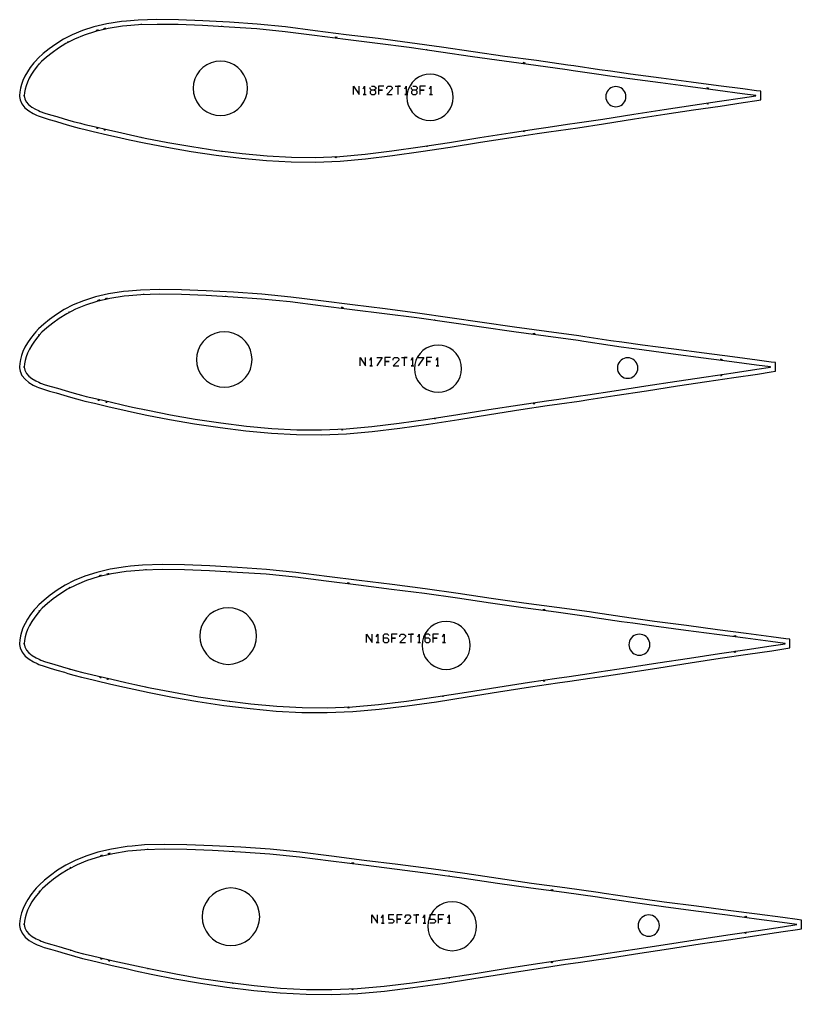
# Model space of a CAD drawing. Header units: metres. Extents: x -12 to 17699, y -154 to 17579.
# Drawn here: x 3694 to 5311, y 9069 to 11083 of the extents above; entities that cross this region are included whole.
import ezdxf

# ---------------------------------------------------------------- set-up
doc = ezdxf.new("R2010")
doc.units = ezdxf.units.M

msp = doc.modelspace()

# ---------------------------------------------------------------- linework, layer by layer
at = {"layer": 'Marge'}
for points in [[(3694.348, 10923.78), (3695.477, 10917.391), (3699.273, 10908.6), (3705.611, 10900.714), (3713.573, 10894.315), (3722.342, 10889.048), (3729.377, 10885.707), (3733.055, 10884.053), (3743.218, 10880.453), (3755.482, 10876.811), (3768.905, 10872.946), (3783.935, 10868.389), (3790.932, 10866.287), (3802.368, 10862.949), (3817.691, 10858.895), (3826.937, 10856.547), (3846.497, 10851.973), (3876.243, 10845.1), (3903.631, 10838.843), (3921.577, 10834.779), (3952.293, 10828.271), (3998.72, 10819.197), (4048.851, 10810.51), (4100.903, 10802.718), (4153.333, 10796.241), (4205.133, 10791.441), (4256.024, 10788.678), (4306.382, 10788.216), (4357.124, 10790.281), (4409.687, 10794.959), (4465.285, 10801.762), (4523.947, 10810.012), (4584.871, 10819.386), (4647.305, 10829.456), (4710.559, 10839.346), (4764.35, 10847.282), (4788.977, 10850.858), (4828.758, 10856.646), (4848.383, 10859.589), (4901.524, 10867.601), (4965.765, 10877.562), (5028.308, 10887.295), (5087.953, 10896.169), (5142.948, 10904.189), (5190.703, 10911.332), (5218.492, 10915.637), (5226.955, 10916.948), (5226.961, 10925.512), (5226.961, 10926.011), (5226.968, 10934.788), (5218.266, 10935.933), (5189.657, 10939.697), (5139.703, 10946.289), (5082.622, 10953.817), (5020.994, 10961.85), (4957.491, 10970.167), (4915.839, 10976.064), (4893.268, 10979.259), (4840.287, 10987.192), (4828.179, 10989.005), (4763.04, 10998.156), (4697.703, 11006.803), (4632.523, 11016.051), (4566.918, 11025.807), (4501.372, 11034.983), (4435.566, 11043.503), (4369.831, 11051.614), (4305.674, 11059.78), (4244.239, 11067.604), (4185.648, 11073.457), (4128.221, 11077.419), (4073.016, 11080.465), (4022.725, 11082.477), (3978.323, 11083.078), (3939.49, 11081.915), (3915.201, 11079.76), (3905.312, 11078.859), (3875.071, 11074.038), (3848.215, 11067.755), (3824.398, 11060.232), (3803.385, 11051.646), (3785.02, 11042.193), (3769.204, 11032.265), (3755.452, 11022.34), (3743.35, 11012.589), (3732.741, 11002.91), (3727.186, 10996.958), (3723.794, 10993.266), (3716.506, 10983.865), (3710.485, 10974.821), (3705.365, 10965.951), (3701.227, 10957.153), (3698.291, 10948.789), (3696.25, 10941.014), (3694.642, 10932.756), (3694.216, 10926.169)], [(3694.348, 10363.137), (3695.5, 10356.622), (3699.357, 10347.708), (3705.793, 10339.71), (3713.885, 10333.211), (3722.809, 10327.854), (3729.967, 10324.456), (3733.715, 10322.77), (3744.064, 10319.106), (3756.563, 10315.394), (3770.251, 10311.453), (3785.583, 10306.804), (3792.719, 10304.661), (3804.381, 10301.257), (3820.003, 10297.124), (3829.431, 10294.73), (3849.377, 10290.066), (3879.714, 10283.057), (3907.646, 10276.676), (3925.948, 10272.531), (3957.272, 10265.894), (4004.618, 10256.641), (4055.741, 10247.783), (4108.823, 10239.837), (4162.289, 10233.232), (4215.111, 10228.337), (4267.005, 10225.52), (4318.353, 10225.049), (4370.092, 10227.155), (4423.687, 10231.925), (4480.381, 10238.863), (4540.202, 10247.276), (4602.33, 10256.836), (4665.999, 10267.105), (4730.508, 10277.192), (4785.366, 10285.285), (4810.482, 10288.932), (4851.051, 10294.835), (4871.064, 10297.836), (4925.257, 10306.008), (4990.771, 10316.166), (5054.552, 10326.092), (5115.38, 10335.143), (5171.466, 10343.322), (5220.167, 10350.606), (5248.505, 10354.996), (5256.97, 10356.308), (5256.974, 10364.873), (5256.974, 10365.382), (5256.979, 10374.157), (5248.279, 10375.302), (5219.102, 10379.141), (5168.155, 10385.864), (5109.94, 10393.541), (5047.089, 10401.734), (4982.323, 10410.215), (4939.842, 10416.229), (4916.822, 10419.488), (4862.789, 10427.579), (4850.441, 10429.427), (4784.01, 10438.759), (4717.373, 10447.578), (4650.897, 10457.01), (4583.991, 10466.96), (4517.145, 10476.317), (4450.033, 10485.006), (4382.991, 10493.278), (4317.56, 10501.606), (4254.91, 10509.585), (4195.162, 10515.554), (4136.597, 10519.594), (4080.3, 10522.7), (4029.015, 10524.752), (3983.741, 10525.365), (3944.15, 10524.179), (3919.38, 10521.982), (3909.307, 10521.064), (3878.482, 10516.15), (3851.108, 10509.746), (3826.835, 10502.08), (3805.422, 10493.331), (3786.71, 10483.699), (3770.592, 10473.58), (3756.576, 10463.465), (3744.246, 10453.528), (3733.439, 10443.669), (3727.775, 10437.599), (3724.328, 10433.846), (3716.905, 10424.27), (3710.773, 10415.057), (3705.56, 10406.025), (3701.349, 10397.071), (3698.362, 10388.557), (3696.284, 10380.639), (3694.649, 10372.244), (3694.216, 10365.526)], [(3694.349, 9791.572), (3695.524, 9784.931), (3699.441, 9775.893), (3705.976, 9767.783), (3714.197, 9761.185), (3723.276, 9755.738), (3730.557, 9752.282), (3734.376, 9750.565), (3744.912, 9746.835), (3757.646, 9743.053), (3771.6, 9739.036), (3787.234, 9734.296), (3794.509, 9732.112), (3806.397, 9728.641), (3822.32, 9724.429), (3831.93, 9721.989), (3852.262, 9717.235), (3883.19, 9710.09), (3911.666, 9703.585), (3930.326, 9699.359), (3962.258, 9692.594), (4010.526, 9683.161), (4062.642, 9674.131), (4116.755, 9666.03), (4171.259, 9659.297), (4225.105, 9654.308), (4278.003, 9651.437), (4330.343, 9650.957), (4383.079, 9653.104), (4437.709, 9657.966), (4495.499, 9665.039), (4556.481, 9673.615), (4619.815, 9683.36), (4684.721, 9693.829), (4750.486, 9704.113), (4806.413, 9712.364), (4832.018, 9716.082), (4873.376, 9722.1), (4893.777, 9725.16), (4949.025, 9733.49), (5015.812, 9743.847), (5080.834, 9753.966), (5142.847, 9763.193), (5200.024, 9771.531), (5249.672, 9778.958), (5278.561, 9783.433), (5287.026, 9784.745), (5287.029, 9793.312), (5287.03, 9793.83), (5287.033, 9802.604), (5278.334, 9803.749), (5248.588, 9807.662), (5196.648, 9814.517), (5137.298, 9822.343), (5073.22, 9830.695), (5007.188, 9839.343), (4963.88, 9845.474), (4940.408, 9848.796), (4885.321, 9857.045), (4872.734, 9858.929), (4805.01, 9868.443), (4737.071, 9877.433), (4669.297, 9887.05), (4601.087, 9897.192), (4532.939, 9906.732), (4464.52, 9915.59), (4396.169, 9924.023), (4329.462, 9932.513), (4265.595, 9940.647), (4204.688, 9946.732), (4144.984, 9950.85), (4087.593, 9954.017), (4035.314, 9956.109), (3989.166, 9956.734), (3948.815, 9955.526), (3923.563, 9953.285), (3913.308, 9952.352), (3881.896, 9947.345), (3854.004, 9940.82), (3829.275, 9933.009), (3807.461, 9924.097), (3788.4, 9914.285), (3771.981, 9903.977), (3757.702, 9893.67), (3745.142, 9883.548), (3734.137, 9873.507), (3728.364, 9867.319), (3724.862, 9863.506), (3717.305, 9853.755), (3711.06, 9844.373), (3705.755, 9835.179), (3701.472, 9826.069), (3698.432, 9817.404), (3696.318, 9809.342), (3694.656, 9800.811), (3694.216, 9793.962)], [(3694.349, 9211.275), (3695.542, 9204.531), (3699.506, 9195.395), (3706.118, 9187.195), (3714.443, 9180.517), (3723.645, 9174.997), (3731.025, 9171.495), (3734.9, 9169.753), (3745.585, 9165.971), (3758.506, 9162.134), (3772.672, 9158.055), (3788.548, 9153.243), (3795.933, 9151.025), (3808.002, 9147.502), (3824.164, 9143.226), (3833.92, 9140.749), (3854.559, 9135.923), (3885.96, 9128.669), (3914.871, 9122.065), (3933.815, 9117.775), (3966.234, 9110.906), (4015.236, 9101.329), (4068.146, 9092.162), (4123.083, 9083.938), (4178.416, 9077.103), (4233.08, 9072.038), (4286.78, 9069.123), (4339.913, 9068.636), (4393.448, 9070.816), (4448.905, 9075.752), (4507.574, 9082.932), (4569.485, 9091.639), (4633.785, 9101.533), (4699.682, 9112.162), (4766.452, 9122.603), (4823.235, 9130.98), (4849.232, 9134.755), (4891.222, 9140.865), (4911.934, 9143.971), (4968.026, 9152.429), (5035.833, 9162.944), (5101.849, 9173.218), (5164.811, 9182.586), (5222.862, 9191.052), (5273.268, 9198.591), (5302.597, 9203.135), (5311.063, 9204.447), (5311.066, 9213.014), (5311.067, 9213.54), (5311.07, 9222.314), (5302.371, 9223.459), (5272.17, 9227.432), (5219.436, 9234.391), (5159.179, 9242.337), (5094.122, 9250.817), (5027.08, 9259.597), (4983.109, 9265.822), (4959.278, 9269.195), (4903.349, 9277.569), (4890.571, 9279.482), (4821.813, 9289.141), (4752.835, 9298.27), (4684.023, 9308.033), (4614.772, 9318.331), (4545.585, 9328.016), (4476.121, 9337.01), (4406.725, 9345.571), (4338.998, 9354.191), (4274.159, 9362.449), (4212.326, 9368.626), (4151.712, 9372.807), (4093.446, 9376.022), (4040.372, 9378.146), (3993.525, 9378.78), (3952.567, 9377.555), (3926.929, 9375.28), (3916.527, 9374.333), (3884.646, 9369.252), (3856.34, 9362.63), (3831.244, 9354.705), (3809.109, 9345.661), (3789.768, 9335.707), (3773.106, 9325.246), (3758.616, 9314.787), (3745.87, 9304.516), (3734.707, 9294.33), (3728.846, 9288.048), (3725.298, 9284.187), (3717.632, 9274.296), (3711.298, 9264.778), (3705.917, 9255.455), (3701.574, 9246.22), (3698.492, 9237.436), (3696.348, 9229.258), (3694.663, 9220.617), (3694.216, 9213.664)]]:
    msp.add_lwpolyline(points, close=True, dxfattribs=at)
at = {"layer": 'Patron'}
for points in [[(3704.196, 10925.519), (3705.324, 10919.131), (3708.296, 10912.911), (3713.183, 10907.246), (3719.681, 10902.232), (3727.426, 10897.66), (3733.614, 10894.765), (3737.154, 10893.174), (3746.525, 10889.891), (3758.321, 10886.399), (3771.671, 10882.556), (3786.836, 10877.959), (3793.809, 10875.865), (3805.17, 10872.548), (3820.246, 10868.563), (3829.397, 10866.24), (3848.774, 10861.71), (3878.494, 10854.843), (3905.858, 10848.592), (3923.786, 10844.532), (3954.365, 10838.053), (4000.637, 10829.011), (4050.558, 10820.364), (4102.383, 10812.607), (4154.559, 10806.165), (4206.054, 10801.398), (4256.564, 10798.663), (4306.471, 10798.215), (4356.715, 10800.273), (4408.798, 10804.919), (4464.07, 10811.688), (4522.554, 10819.914), (4583.35, 10829.27), (4645.712, 10839.328), (4709.014, 10849.226), (4762.89, 10857.175), (4787.54, 10860.754), (4827.318, 10866.542), (4846.9, 10869.478), (4900.033, 10877.49), (4964.233, 10887.444), (5026.77, 10897.176), (5086.481, 10906.061), (5141.505, 10914.085), (5189.224, 10921.222), (5216.961, 10925.519), (5216.961, 10926.018), (5188.349, 10929.783), (5138.396, 10936.375), (5081.329, 10943.901), (5019.696, 10951.935), (4956.09, 10960.266), (4914.437, 10966.162), (4891.787, 10969.369), (4838.806, 10977.302), (4826.787, 10979.102), (4761.728, 10988.242), (4696.298, 10996.902), (4631.052, 11006.16), (4565.532, 11015.904), (4500.088, 11025.066), (4434.342, 11033.579), (4368.568, 11041.694), (4304.41, 11049.86), (4243.244, 11057.654), (4184.96, 11063.481), (4127.669, 11067.434), (4072.616, 11070.473), (4022.587, 11072.478), (3978.618, 11073.082), (3940.374, 11071.954), (3916.085, 11069.799), (3906.878, 11068.982), (3877.339, 11064.299), (3851.214, 11058.215), (3828.165, 11050.969), (3807.946, 11042.747), (3790.328, 11033.718), (3775.049, 11024.151), (3761.717, 11014.546), (3750.072, 11005.186), (3740.051, 10996.087), (3734.497, 10990.135), (3731.684, 10987.121), (3724.82, 10978.308), (3719.129, 10969.793), (3714.39, 10961.645), (3710.649, 10953.804), (3707.959, 10946.232), (3706.043, 10938.988), (3704.621, 10932.112), (3704.196, 10925.525)], [(3704.196, 10364.878), (3705.348, 10358.363), (3708.379, 10352.02), (3713.364, 10346.242), (3719.993, 10341.129), (3727.892, 10336.466), (3734.203, 10333.514), (3737.814, 10331.892), (3747.371, 10328.543), (3759.401, 10324.982), (3773.018, 10321.062), (3788.484, 10316.374), (3795.596, 10314.238), (3807.183, 10310.856), (3822.559, 10306.792), (3831.892, 10304.423), (3851.654, 10299.803), (3881.965, 10292.8), (3909.873, 10286.425), (3928.157, 10282.284), (3959.344, 10275.677), (4006.536, 10266.456), (4057.448, 10257.637), (4110.303, 10249.726), (4163.515, 10243.156), (4216.033, 10238.295), (4267.546, 10235.505), (4318.443, 10235.049), (4369.683, 10237.147), (4422.799, 10241.886), (4479.166, 10248.789), (4538.809, 10257.178), (4600.809, 10266.719), (4664.407, 10276.977), (4728.963, 10287.072), (4783.907, 10295.178), (4809.045, 10298.828), (4849.611, 10304.731), (4869.581, 10307.725), (4923.766, 10315.896), (4989.238, 10326.048), (5053.015, 10335.973), (5113.909, 10345.034), (5170.023, 10353.217), (5218.687, 10360.496), (5246.974, 10364.878), (5246.974, 10365.387), (5217.793, 10369.227), (5166.848, 10375.95), (5108.648, 10383.625), (5045.79, 10391.818), (4980.921, 10400.314), (4938.441, 10406.328), (4915.341, 10409.598), (4861.308, 10417.689), (4849.05, 10419.524), (4782.698, 10428.846), (4715.969, 10437.677), (4649.426, 10447.119), (4582.604, 10457.056), (4515.861, 10466.4), (4448.809, 10475.082), (4381.728, 10483.358), (4316.296, 10491.686), (4253.915, 10499.635), (4194.473, 10505.577), (4136.046, 10509.609), (4079.9, 10512.708), (4028.878, 10514.753), (3984.036, 10515.369), (3945.034, 10514.218), (3920.263, 10512.021), (3910.873, 10511.188), (3880.75, 10506.411), (3854.107, 10500.207), (3830.602, 10492.817), (3809.983, 10484.432), (3792.017, 10475.224), (3776.438, 10465.467), (3762.842, 10455.671), (3750.968, 10446.125), (3740.75, 10436.846), (3735.086, 10430.777), (3732.218, 10427.703), (3725.22, 10418.715), (3719.418, 10410.031), (3714.586, 10401.72), (3710.772, 10393.725), (3708.03, 10386.002), (3706.077, 10378.615), (3704.628, 10371.602), (3704.196, 10364.884)], [(3704.196, 9793.315), (3705.371, 9786.674), (3708.463, 9780.207), (3713.546, 9774.316), (3720.305, 9769.103), (3728.359, 9764.35), (3734.793, 9761.34), (3738.474, 9759.686), (3748.219, 9756.272), (3760.484, 9752.642), (3774.366, 9748.646), (3790.135, 9743.866), (3797.385, 9741.689), (3809.199, 9738.241), (3824.875, 9734.097), (3834.39, 9731.682), (3854.538, 9726.972), (3885.441, 9719.833), (3913.893, 9713.334), (3932.534, 9709.112), (3964.331, 9702.377), (4012.443, 9692.975), (4064.349, 9683.984), (4118.235, 9675.92), (4172.485, 9669.222), (4226.027, 9664.266), (4278.544, 9661.422), (4330.432, 9660.957), (4382.67, 9663.096), (4436.82, 9667.927), (4494.284, 9674.964), (4555.088, 9683.517), (4618.294, 9693.244), (4683.129, 9703.702), (4748.941, 9713.993), (4804.953, 9722.257), (4830.581, 9725.978), (4871.936, 9731.996), (4892.294, 9735.049), (4947.534, 9743.379), (5014.28, 9753.728), (5079.296, 9763.847), (5141.375, 9773.084), (5198.581, 9781.427), (5248.193, 9788.848), (5277.029, 9793.315), (5277.03, 9793.834), (5247.279, 9797.748), (5195.341, 9804.602), (5136.005, 9812.427), (5071.921, 9820.78), (5005.787, 9829.441), (4962.478, 9835.572), (4938.928, 9838.906), (4883.84, 9847.155), (4871.343, 9849.026), (4803.698, 9858.529), (4735.666, 9867.533), (4667.826, 9877.158), (4599.7, 9887.289), (4531.655, 9896.815), (4463.295, 9905.666), (4394.907, 9914.103), (4328.198, 9922.593), (4264.6, 9930.697), (4204, 9936.755), (4144.433, 9940.865), (4087.192, 9944.025), (4035.176, 9946.11), (3989.461, 9946.738), (3949.699, 9945.565), (3924.446, 9943.324), (3914.874, 9942.475), (3884.164, 9937.605), (3857.004, 9931.28), (3833.042, 9923.746), (3812.023, 9915.198), (3793.708, 9905.81), (3777.827, 9895.864), (3763.968, 9885.877), (3751.865, 9876.145), (3741.449, 9866.685), (3735.676, 9860.497), (3732.753, 9857.364), (3725.62, 9848.201), (3719.706, 9839.347), (3714.782, 9830.875), (3710.895, 9822.724), (3708.101, 9814.851), (3706.112, 9807.319), (3704.635, 9800.17), (3704.196, 9793.321)], [(3704.196, 9213.018), (3705.389, 9206.274), (3708.528, 9199.709), (3713.689, 9193.728), (3720.551, 9188.435), (3728.728, 9183.609), (3735.261, 9180.554), (3738.998, 9178.874), (3748.891, 9175.408), (3761.344, 9171.723), (3775.439, 9167.665), (3791.448, 9162.813), (3798.809, 9160.602), (3810.804, 9157.101), (3826.72, 9152.894), (3836.38, 9150.442), (3856.835, 9145.661), (3888.211, 9138.412), (3917.098, 9131.813), (3936.024, 9127.528), (3968.306, 9120.689), (4017.154, 9111.144), (4069.853, 9102.016), (4124.563, 9093.828), (4179.641, 9087.028), (4234.002, 9081.995), (4287.321, 9079.108), (4340.003, 9078.636), (4393.039, 9080.808), (4448.016, 9085.712), (4506.358, 9092.858), (4568.092, 9101.541), (4632.264, 9111.417), (4698.09, 9122.034), (4764.907, 9132.483), (4821.776, 9140.873), (4847.795, 9144.651), (4889.782, 9150.761), (4910.451, 9153.861), (4966.535, 9162.318), (5034.301, 9172.826), (5100.312, 9183.099), (5163.339, 9192.477), (5221.419, 9200.947), (5271.789, 9208.481), (5301.066, 9213.018), (5301.067, 9213.544), (5270.862, 9217.518), (5218.129, 9224.477), (5157.887, 9232.421), (5092.824, 9240.902), (5025.678, 9249.696), (4981.708, 9255.92), (4957.797, 9259.305), (4901.868, 9267.68), (4889.18, 9269.58), (4820.501, 9279.228), (4751.43, 9288.369), (4682.552, 9298.142), (4613.386, 9308.427), (4544.301, 9318.099), (4474.896, 9327.085), (4405.462, 9335.651), (4337.734, 9344.271), (4273.165, 9352.499), (4211.638, 9358.65), (4151.161, 9362.823), (4093.046, 9366.03), (4040.235, 9368.147), (3993.82, 9368.785), (3953.451, 9367.594), (3927.812, 9365.319), (3918.094, 9364.457), (3886.914, 9359.512), (3859.339, 9353.091), (3835.011, 9345.442), (3813.671, 9336.762), (3795.076, 9327.232), (3778.952, 9317.133), (3764.882, 9306.993), (3752.593, 9297.113), (3742.019, 9287.509), (3736.158, 9281.226), (3733.189, 9278.045), (3725.947, 9268.741), (3719.943, 9259.753), (3714.943, 9251.151), (3710.998, 9242.875), (3708.16, 9234.882), (3706.141, 9227.235), (3704.642, 9219.977), (3704.196, 9213.023)]]:
    msp.add_lwpolyline(points, close=True, dxfattribs=at)
at = {"layer": 'Repers points'}
for p, q in [((3946.342, 11072.13), (3946.289, 11073.929)), ((4112.744, 11068.258), (4112.843, 11070.055)), ((3795.04, 11036.133), (3794.219, 11037.735)), ((4536.284, 11019.999), (4536.533, 11021.781)), ((3734.497, 10990.135), (3733.181, 10991.364)), ((3704.196, 10925.525), (3702.399, 10925.64)), ((3704.196, 10925.519), (3702.423, 10925.206)), ((3734.429, 10894.399), (3733.691, 10892.757)), ((3794.926, 10875.538), (3794.422, 10873.811)), ((3946.177, 10839.788), (3945.804, 10838.027)), ((4536.143, 10822.005), (4536.417, 10820.226)), ((4112.561, 10811.351), (4112.341, 10809.564)), ((3951.12, 10514.398), (3951.067, 10516.197)), ((4120.824, 10510.449), (4120.923, 10512.246)), ((3796.823, 10477.686), (3796.002, 10479.288)), ((4552.775, 10461.232), (4553.025, 10463.015)), ((3735.086, 10430.777), (3733.77, 10432.005)), ((3704.196, 10364.884), (3702.399, 10364.999)), ((3704.196, 10364.878), (3702.423, 10364.565)), ((3735.034, 10333.141), (3734.296, 10331.499)), ((3796.735, 10313.906), (3796.231, 10312.178)), ((3950.993, 10277.446), (3950.62, 10275.685)), ((4552.667, 10259.311), (4552.941, 10257.532)), ((4120.683, 10248.445), (4120.463, 10246.658)), ((3955.904, 9945.748), (3955.851, 9947.547)), ((4128.914, 9941.722), (4129.013, 9943.519)), ((3798.607, 9908.321), (3797.786, 9909.923)), ((4569.29, 9891.546), (4569.539, 9893.329)), ((3735.676, 9860.497), (3734.36, 9861.725)), ((3704.196, 9793.321), (3702.399, 9793.436)), ((3704.196, 9793.315), (3702.423, 9793.002)), ((3735.641, 9760.959), (3734.903, 9759.318)), ((3798.547, 9741.35), (3798.043, 9739.622)), ((3955.817, 9704.18), (3955.444, 9702.419)), ((4128.818, 9674.613), (4128.597, 9672.827)), ((4569.215, 9685.691), (4569.489, 9683.912)), ((3959.751, 9367.78), (3959.698, 9369.579)), ((4135.405, 9363.692), (4135.504, 9365.489)), ((3800.05, 9329.781), (3799.229, 9331.383)), ((4582.51, 9312.75), (4582.76, 9314.532)), ((3736.158, 9281.226), (3734.841, 9282.454)), ((3704.196, 9213.023), (3702.399, 9213.138)), ((3704.196, 9213.018), (3702.423, 9212.704)), ((3736.121, 9180.167), (3735.383, 9178.525)), ((3799.989, 9160.258), (3799.484, 9158.53)), ((3959.662, 9122.52), (3959.289, 9120.759)), ((4135.307, 9092.502), (4135.087, 9090.715)), ((4582.435, 9103.749), (4582.709, 9101.97))]:
    msp.add_line(p, q, dxfattribs=at)
at = {"layer": 'Repers suspente'}
for p, q in [((3855.567, 11059.228), (3853.426, 11061.81)), ((3856.348, 11062.491), (3855.567, 11059.228)), ((3870.697, 11062.752), (3868.556, 11065.333)), ((3871.478, 11066.014), (3870.697, 11062.752)), ((4348.718, 11044.22), (4347.609, 11047.386)), ((4350.585, 11047.007), (4348.718, 11044.22)), ((4737.461, 10991.454), (4736.368, 10994.625)), ((4739.342, 10994.231), (4737.461, 10991.454)), ((5117.128, 10939.18), (5116.033, 10942.35)), ((5119.008, 10941.958), (5117.128, 10939.18)), ((5117.108, 10910.527), (5116.057, 10907.342)), ((5119.025, 10907.775), (5117.108, 10910.527)), ((3855.426, 10860.173), (3853.289, 10857.588)), ((3856.212, 10856.912), (3855.426, 10860.173)), ((3870.551, 10856.679), (3868.414, 10854.093)), ((3871.337, 10853.418), (3870.551, 10856.679)), ((4737.363, 10853.409), (4736.317, 10850.222)), ((4739.285, 10850.66), (4737.363, 10853.409)), ((4348.545, 10799.938), (4347.169, 10796.879)), ((4350.166, 10797.002), (4348.545, 10799.938)), ((3858.546, 10501.24), (3856.405, 10503.822)), ((3859.327, 10504.502), (3858.546, 10501.24)), ((3873.976, 10504.834), (3871.835, 10507.415)), ((3874.757, 10508.096), (3873.976, 10504.834)), ((4361.484, 10485.934), (4360.375, 10489.1)), ((4363.351, 10488.721), (4361.484, 10485.934)), ((4757.949, 10432.121), (4756.856, 10435.292)), ((4759.83, 10434.899), (4757.949, 10432.121)), ((5145.158, 10378.81), (5144.063, 10381.98)), ((5147.038, 10381.588), (5145.158, 10378.81)), ((5145.143, 10349.589), (5144.091, 10346.403)), ((5147.06, 10346.836), (5145.143, 10349.589)), ((3858.438, 10298.236), (3856.301, 10295.65)), ((3859.224, 10294.975), (3858.438, 10298.236)), ((3873.864, 10294.672), (3871.727, 10292.087)), ((3874.65, 10291.411), (3873.864, 10294.672)), ((4757.874, 10291.337), (4756.828, 10288.15)), ((4759.796, 10288.588), (4757.874, 10291.337)), ((4361.351, 10236.806), (4359.975, 10233.747)), ((4362.972, 10233.87), (4361.351, 10236.806)), ((3861.529, 9932.334), (3859.388, 9934.915)), ((3862.31, 9935.596), (3861.529, 9932.334)), ((3877.259, 9935.997), (3875.117, 9938.579)), ((3878.039, 9939.259), (3877.259, 9935.997)), ((4374.267, 9916.73), (4373.158, 9919.895)), ((4376.134, 9919.516), (4374.267, 9916.73)), ((4778.466, 9861.868), (4777.372, 9865.039)), ((4780.346, 9864.646), (4778.466, 9861.868)), ((5173.228, 9807.518), (5172.133, 9810.689)), ((5175.107, 9810.297), (5173.228, 9807.518)), ((5173.217, 9777.728), (5172.165, 9774.543)), ((5175.134, 9774.976), (5173.217, 9777.728)), ((3861.454, 9725.375), (3859.318, 9722.789)), ((3862.241, 9722.114), (3861.454, 9725.375)), ((3877.181, 9721.741), (3875.045, 9719.156)), ((3877.968, 9718.481), (3877.181, 9721.741)), ((4778.414, 9718.341), (4777.368, 9715.155)), ((4780.336, 9715.592), (4778.414, 9718.341)), ((4374.176, 9662.748), (4372.8, 9659.689)), ((4375.797, 9659.812), (4374.176, 9662.748)), ((3863.934, 9354.161), (3861.792, 9356.742)), ((3864.714, 9357.423), (3863.934, 9354.161)), ((3879.904, 9357.88), (3877.762, 9360.461)), ((3880.684, 9361.142), (3879.904, 9357.88)), ((4382.911, 9338.521), (4381.802, 9341.687)), ((4384.778, 9341.308), (4382.911, 9338.521)), ((4794.883, 9282.618), (4793.79, 9285.789)), ((4796.764, 9285.395), (4794.883, 9282.618)), ((5195.678, 9227.438), (5194.583, 9230.608)), ((5197.557, 9230.216), (5195.678, 9227.438)), ((5195.667, 9197.192), (5194.616, 9194.007)), ((5197.584, 9194.439), (5195.667, 9197.192)), ((3863.858, 9144.038), (3861.721, 9141.453)), ((3864.644, 9140.778), (3863.858, 9144.038)), ((3879.825, 9140.35), (3877.688, 9137.764)), ((3880.611, 9137.089), (3879.825, 9140.35)), ((4794.831, 9136.898), (4793.785, 9133.711)), ((4796.753, 9134.149), (4794.831, 9136.898)), ((4382.818, 9080.389), (4381.442, 9077.33)), ((4384.439, 9077.453), (4382.818, 9080.389))]:
    msp.add_line(p, q, dxfattribs=at)
at = {"layer": 'Text'}
for p, q in [((4384.94, 10928.306), (4384.94, 10945.449)), ((4384.94, 10945.449), (4396.369, 10928.306)), ((4396.369, 10928.306), (4396.369, 10945.449)), ((4404.94, 10939.735), (4407.797, 10945.449)), ((4407.797, 10945.449), (4407.797, 10928.306)), ((4419.226, 10939.735), (4419.226, 10942.592)), ((4422.083, 10936.878), (4419.226, 10939.735)), ((4422.083, 10945.449), (4427.797, 10945.449)), ((4427.797, 10945.449), (4430.654, 10942.592)), ((4430.654, 10939.735), (4427.797, 10936.878)), ((4430.654, 10942.592), (4430.654, 10939.735)), ((4447.797, 10945.449), (4436.369, 10945.449)), ((4436.369, 10945.449), (4436.369, 10936.878)), ((4453.512, 10942.592), (4456.369, 10945.449)), ((4453.512, 10939.735), (4453.512, 10942.592)), ((4464.94, 10939.735), (4453.512, 10928.306)), ((4456.369, 10945.449), (4462.083, 10945.449)), ((4462.083, 10945.449), (4464.94, 10942.592)), ((4464.94, 10942.592), (4464.94, 10939.735)), ((4470.654, 10945.449), (4482.083, 10945.449)), ((4482.083, 10945.449), (4476.369, 10945.449)), ((4476.369, 10945.449), (4476.369, 10928.306)), ((4490.654, 10939.735), (4493.512, 10945.449)), ((4493.512, 10945.449), (4493.512, 10928.306)), ((4504.94, 10939.735), (4504.94, 10942.592)), ((4507.797, 10936.878), (4504.94, 10939.735)), ((4507.797, 10945.449), (4513.512, 10945.449)), ((4513.512, 10945.449), (4516.369, 10942.592)), ((4516.369, 10939.735), (4513.512, 10936.878)), ((4516.369, 10942.592), (4516.369, 10939.735)), ((4533.512, 10945.449), (4522.083, 10945.449)), ((4522.083, 10945.449), (4522.083, 10936.878)), ((4542.083, 10939.735), (4544.94, 10945.449)), ((4544.94, 10945.449), (4544.94, 10928.306)), ((4407.797, 10928.306), (4404.94, 10928.306)), ((4404.94, 10928.306), (4410.654, 10928.306)), ((4422.083, 10936.878), (4419.226, 10934.02)), ((4419.226, 10934.02), (4419.226, 10931.163)), ((4419.226, 10931.163), (4422.083, 10928.306)), ((4427.797, 10936.878), (4422.083, 10936.878)), ((4427.797, 10936.878), (4422.083, 10936.878)), ((4422.083, 10928.306), (4427.797, 10928.306)), ((4430.654, 10934.02), (4427.797, 10936.878)), ((4427.797, 10928.306), (4430.654, 10931.163)), ((4430.654, 10931.163), (4430.654, 10934.02)), ((4436.369, 10936.878), (4444.94, 10936.878)), ((4444.94, 10936.878), (4436.369, 10936.878)), ((4436.369, 10936.878), (4436.369, 10928.306)), ((4453.512, 10928.306), (4464.94, 10928.306)), ((4493.512, 10928.306), (4490.654, 10928.306)), ((4490.654, 10928.306), (4496.369, 10928.306)), ((4507.797, 10936.878), (4504.94, 10934.02)), ((4504.94, 10934.02), (4504.94, 10931.163)), ((4504.94, 10931.163), (4507.797, 10928.306)), ((4513.512, 10936.878), (4507.797, 10936.878)), ((4513.512, 10936.878), (4507.797, 10936.878)), ((4507.797, 10928.306), (4513.512, 10928.306)), ((4516.369, 10934.02), (4513.512, 10936.878)), ((4513.512, 10928.306), (4516.369, 10931.163)), ((4516.369, 10931.163), (4516.369, 10934.02)), ((4522.083, 10936.878), (4530.654, 10936.878)), ((4530.654, 10936.878), (4522.083, 10936.878)), ((4522.083, 10936.878), (4522.083, 10928.306)), ((4544.94, 10928.306), (4542.083, 10928.306)), ((4542.083, 10928.306), (4547.797, 10928.306)), ((4398.446, 10367.664), (4398.446, 10384.807)), ((4398.446, 10384.807), (4409.875, 10367.664)), ((4409.875, 10367.664), (4409.875, 10384.807)), ((4418.446, 10379.092), (4421.303, 10384.807)), ((4421.303, 10384.807), (4421.303, 10367.664)), ((4432.732, 10384.807), (4444.16, 10384.807)), ((4444.16, 10384.807), (4432.732, 10367.664)), ((4461.303, 10384.807), (4449.875, 10384.807)), ((4449.875, 10384.807), (4449.875, 10376.235)), ((4449.875, 10376.235), (4458.446, 10376.235)), ((4458.446, 10376.235), (4449.875, 10376.235)), ((4449.875, 10376.235), (4449.875, 10367.664)), ((4467.017, 10381.949), (4469.875, 10384.807)), ((4467.017, 10379.092), (4467.017, 10381.949)), ((4478.446, 10379.092), (4467.017, 10367.664)), ((4469.875, 10384.807), (4475.589, 10384.807)), ((4475.589, 10384.807), (4478.446, 10381.949)), ((4478.446, 10381.949), (4478.446, 10379.092)), ((4484.16, 10384.807), (4495.589, 10384.807)), ((4495.589, 10384.807), (4489.875, 10384.807)), ((4489.875, 10384.807), (4489.875, 10367.664)), ((4504.16, 10379.092), (4507.017, 10384.807)), ((4507.017, 10384.807), (4507.017, 10367.664)), ((4518.446, 10384.807), (4529.875, 10384.807)), ((4529.875, 10384.807), (4518.446, 10367.664)), ((4547.017, 10384.807), (4535.589, 10384.807)), ((4535.589, 10384.807), (4535.589, 10376.235)), ((4535.589, 10376.235), (4544.16, 10376.235)), ((4544.16, 10376.235), (4535.589, 10376.235)), ((4535.589, 10376.235), (4535.589, 10367.664)), ((4555.589, 10379.092), (4558.446, 10384.807)), ((4558.446, 10384.807), (4558.446, 10367.664)), ((4421.303, 10367.664), (4418.446, 10367.664)), ((4418.446, 10367.664), (4424.16, 10367.664)), ((4467.017, 10367.664), (4478.446, 10367.664)), ((4507.017, 10367.664), (4504.16, 10367.664)), ((4504.16, 10367.664), (4509.875, 10367.664)), ((4558.446, 10367.664), (4555.589, 10367.664)), ((4555.589, 10367.664), (4561.303, 10367.664)), ((4411.971, 9796.099), (4411.971, 9813.242)), ((4411.971, 9813.242), (4423.399, 9796.099)), ((4423.399, 9796.099), (4423.399, 9813.242)), ((4431.971, 9807.528), (4434.828, 9813.242)), ((4434.828, 9813.242), (4434.828, 9796.099)), ((4449.114, 9813.242), (4446.257, 9810.385)), ((4446.257, 9810.385), (4446.257, 9798.957)), ((4454.828, 9813.242), (4449.114, 9813.242)), ((4457.685, 9810.385), (4454.828, 9813.242)), ((4474.828, 9813.242), (4463.399, 9813.242)), ((4463.399, 9813.242), (4463.399, 9804.671)), ((4480.542, 9810.385), (4483.399, 9813.242)), ((4480.542, 9807.528), (4480.542, 9810.385)), ((4483.399, 9813.242), (4489.114, 9813.242)), ((4489.114, 9813.242), (4491.971, 9810.385)), ((4491.971, 9810.385), (4491.971, 9807.528)), ((4497.685, 9813.242), (4509.114, 9813.242)), ((4509.114, 9813.242), (4503.399, 9813.242)), ((4503.399, 9813.242), (4503.399, 9796.099)), ((4517.685, 9807.528), (4520.542, 9813.242)), ((4520.542, 9813.242), (4520.542, 9796.099)), ((4534.828, 9813.242), (4531.971, 9810.385)), ((4531.971, 9810.385), (4531.971, 9798.957)), ((4540.542, 9813.242), (4534.828, 9813.242)), ((4543.399, 9810.385), (4540.542, 9813.242)), ((4560.542, 9813.242), (4549.114, 9813.242)), ((4549.114, 9813.242), (4549.114, 9804.671)), ((4569.114, 9807.528), (4571.971, 9813.242)), ((4571.971, 9813.242), (4571.971, 9796.099)), ((4434.828, 9796.099), (4431.971, 9796.099)), ((4431.971, 9796.099), (4437.685, 9796.099)), ((4454.828, 9804.671), (4446.257, 9804.671)), ((4446.257, 9798.957), (4449.114, 9796.099)), ((4449.114, 9796.099), (4454.828, 9796.099)), ((4457.685, 9801.814), (4454.828, 9804.671)), ((4454.828, 9796.099), (4457.685, 9798.957)), ((4457.685, 9798.957), (4457.685, 9801.814)), ((4463.399, 9804.671), (4471.971, 9804.671)), ((4471.971, 9804.671), (4463.399, 9804.671)), ((4463.399, 9804.671), (4463.399, 9796.099)), ((4491.971, 9807.528), (4480.542, 9796.099)), ((4480.542, 9796.099), (4491.971, 9796.099)), ((4520.542, 9796.099), (4517.685, 9796.099)), ((4517.685, 9796.099), (4523.399, 9796.099)), ((4540.542, 9804.671), (4531.971, 9804.671)), ((4531.971, 9798.957), (4534.828, 9796.099)), ((4534.828, 9796.099), (4540.542, 9796.099)), ((4543.399, 9801.814), (4540.542, 9804.671)), ((4540.542, 9796.099), (4543.399, 9798.957)), ((4543.399, 9798.957), (4543.399, 9801.814)), ((4549.114, 9804.671), (4557.685, 9804.671)), ((4557.685, 9804.671), (4549.114, 9804.671)), ((4549.114, 9804.671), (4549.114, 9796.099)), ((4571.971, 9796.099), (4569.114, 9796.099)), ((4569.114, 9796.099), (4574.828, 9796.099)), ((4422.787, 9215.8), (4422.787, 9232.943)), ((4422.787, 9232.943), (4434.216, 9215.8)), ((4434.216, 9215.8), (4434.216, 9232.943)), ((4442.787, 9227.229), (4445.645, 9232.943)), ((4445.645, 9232.943), (4445.645, 9215.8)), ((4468.502, 9232.943), (4457.073, 9232.943)), ((4457.073, 9232.943), (4457.073, 9224.372)), ((4485.645, 9232.943), (4474.216, 9232.943)), ((4474.216, 9232.943), (4474.216, 9224.372)), ((4491.359, 9230.086), (4494.216, 9232.943)), ((4491.359, 9227.229), (4491.359, 9230.086)), ((4502.787, 9227.229), (4491.359, 9215.8)), ((4494.216, 9232.943), (4499.93, 9232.943)), ((4499.93, 9232.943), (4502.787, 9230.086)), ((4502.787, 9230.086), (4502.787, 9227.229)), ((4508.502, 9232.943), (4519.93, 9232.943)), ((4519.93, 9232.943), (4514.216, 9232.943)), ((4514.216, 9232.943), (4514.216, 9215.8)), ((4528.502, 9227.229), (4531.359, 9232.943)), ((4531.359, 9232.943), (4531.359, 9215.8)), ((4554.216, 9232.943), (4542.787, 9232.943)), ((4542.787, 9232.943), (4542.787, 9224.372)), ((4571.359, 9232.943), (4559.93, 9232.943)), ((4559.93, 9232.943), (4559.93, 9224.372)), ((4579.93, 9227.229), (4582.787, 9232.943)), ((4582.787, 9232.943), (4582.787, 9215.8)), ((4445.645, 9215.8), (4442.787, 9215.8)), ((4442.787, 9215.8), (4448.502, 9215.8)), ((4457.073, 9224.372), (4465.645, 9224.372)), ((4465.645, 9215.8), (4457.073, 9215.8)), ((4465.645, 9224.372), (4468.502, 9221.515)), ((4468.502, 9218.658), (4465.645, 9215.8)), ((4468.502, 9221.515), (4468.502, 9218.658)), ((4474.216, 9224.372), (4482.787, 9224.372)), ((4482.787, 9224.372), (4474.216, 9224.372)), ((4474.216, 9224.372), (4474.216, 9215.8)), ((4491.359, 9215.8), (4502.787, 9215.8)), ((4531.359, 9215.8), (4528.502, 9215.8)), ((4528.502, 9215.8), (4534.216, 9215.8)), ((4542.787, 9224.372), (4551.359, 9224.372)), ((4551.359, 9215.8), (4542.787, 9215.8)), ((4551.359, 9224.372), (4554.216, 9221.515)), ((4554.216, 9218.658), (4551.359, 9215.8)), ((4554.216, 9221.515), (4554.216, 9218.658)), ((4559.93, 9224.372), (4568.502, 9224.372)), ((4568.502, 9224.372), (4559.93, 9224.372)), ((4559.93, 9224.372), (4559.93, 9215.8)), ((4582.787, 9215.8), (4579.93, 9215.8)), ((4579.93, 9215.8), (4585.645, 9215.8))]:
    msp.add_line(p, q, dxfattribs=at)
at = {"layer": 'Vent'}
for points in [[(4053.333, 10940.897), (4054.188, 10931.122), (4056.728, 10921.643), (4060.875, 10912.75), (4066.504, 10904.712), (4073.442, 10897.773), (4081.48, 10892.145), (4090.374, 10887.998), (4099.852, 10885.458), (4109.628, 10884.603), (4119.403, 10885.458), (4128.881, 10887.998), (4137.775, 10892.145), (4145.813, 10897.773), (4152.752, 10904.712), (4158.38, 10912.75), (4162.527, 10921.643), (4165.067, 10931.122), (4165.922, 10940.897), (4165.067, 10950.673), (4162.527, 10960.151), (4158.38, 10969.044), (4152.752, 10977.083), (4145.813, 10984.021), (4137.775, 10989.65), (4128.881, 10993.797), (4119.403, 10996.336), (4109.628, 10997.192), (4099.852, 10996.336), (4090.374, 10993.797), (4081.48, 10989.65), (4073.442, 10984.021), (4066.504, 10977.083), (4060.875, 10969.044), (4056.728, 10960.151), (4054.188, 10950.673), (4053.333, 10940.897)], [(4495.231, 10922.255), (4495.957, 10913.956), (4498.113, 10905.91), (4501.634, 10898.36), (4506.412, 10891.536), (4512.302, 10885.645), (4519.126, 10880.867), (4526.676, 10877.347), (4534.723, 10875.19), (4543.022, 10874.464), (4551.321, 10875.19), (4559.367, 10877.347), (4566.917, 10880.867), (4573.741, 10885.645), (4579.632, 10891.536), (4584.41, 10898.36), (4587.931, 10905.91), (4590.087, 10913.956), (4590.813, 10922.255), (4590.087, 10930.554), (4587.931, 10938.601), (4584.41, 10946.151), (4579.632, 10952.975), (4573.741, 10958.865), (4566.917, 10963.643), (4559.367, 10967.164), (4551.321, 10969.32), (4543.022, 10970.046), (4534.723, 10969.32), (4526.676, 10967.164), (4519.126, 10963.643), (4512.302, 10958.865), (4506.412, 10952.975), (4501.634, 10946.151), (4498.113, 10938.601), (4495.957, 10930.554), (4495.231, 10922.255)], [(4906.428, 10923.642), (4906.744, 10920.024), (4907.685, 10916.516), (4909.22, 10913.224), (4911.303, 10910.248), (4913.871, 10907.68), (4916.847, 10905.597), (4920.138, 10904.062), (4923.647, 10903.122), (4927.265, 10902.805), (4930.884, 10903.122), (4934.392, 10904.062), (4937.684, 10905.597), (4940.659, 10907.68), (4943.227, 10910.248), (4945.311, 10913.224), (4946.846, 10916.516), (4947.786, 10920.024), (4948.102, 10923.642), (4947.786, 10927.261), (4946.846, 10930.769), (4945.311, 10934.061), (4943.227, 10937.036), (4940.659, 10939.605), (4937.684, 10941.688), (4934.392, 10943.223), (4930.884, 10944.163), (4927.265, 10944.48), (4923.647, 10944.163), (4920.138, 10943.223), (4916.847, 10941.688), (4913.871, 10939.605), (4911.303, 10937.036), (4909.22, 10934.061), (4907.685, 10930.769), (4906.744, 10927.261), (4906.428, 10923.642)], [(4060.257, 10380.561), (4061.13, 10370.592), (4063.72, 10360.926), (4067.949, 10351.856), (4073.689, 10343.658), (4080.765, 10336.582), (4088.963, 10330.842), (4098.033, 10326.613), (4107.699, 10324.022), (4117.669, 10323.15), (4127.638, 10324.022), (4137.304, 10326.613), (4146.374, 10330.842), (4154.572, 10336.582), (4161.648, 10343.658), (4167.388, 10351.856), (4171.618, 10360.926), (4174.208, 10370.592), (4175.08, 10380.561), (4174.208, 10390.531), (4171.618, 10400.197), (4167.388, 10409.267), (4161.648, 10417.465), (4154.572, 10424.541), (4146.374, 10430.281), (4137.304, 10434.51), (4127.638, 10437.1), (4117.669, 10437.973), (4107.699, 10437.1), (4098.033, 10434.51), (4088.963, 10430.281), (4080.765, 10424.541), (4073.689, 10417.465), (4067.949, 10409.267), (4063.72, 10400.197), (4061.13, 10390.531), (4060.257, 10380.561)], [(4510.925, 10361.55), (4511.666, 10353.086), (4513.865, 10344.88), (4517.455, 10337.18), (4522.328, 10330.221), (4528.336, 10324.213), (4535.295, 10319.34), (4542.995, 10315.75), (4551.201, 10313.551), (4559.664, 10312.811), (4568.128, 10313.551), (4576.334, 10315.75), (4584.034, 10319.34), (4590.993, 10324.213), (4597.001, 10330.221), (4601.874, 10337.18), (4605.464, 10344.88), (4607.663, 10353.086), (4608.404, 10361.55), (4607.663, 10370.013), (4605.464, 10378.219), (4601.874, 10385.919), (4597.001, 10392.879), (4590.993, 10398.886), (4584.034, 10403.759), (4576.334, 10407.349), (4568.128, 10409.548), (4559.664, 10410.289), (4551.201, 10409.548), (4542.995, 10407.349), (4535.295, 10403.759), (4528.336, 10398.886), (4522.328, 10392.879), (4517.455, 10385.919), (4513.865, 10378.219), (4511.666, 10370.013), (4510.925, 10361.55)], [(4930.28, 10362.964), (4930.603, 10359.274), (4931.562, 10355.696), (4933.127, 10352.339), (4935.252, 10349.305), (4937.871, 10346.685), (4940.906, 10344.561), (4944.263, 10342.995), (4947.841, 10342.036), (4951.531, 10341.713), (4955.221, 10342.036), (4958.799, 10342.995), (4962.156, 10344.561), (4965.191, 10346.685), (4967.81, 10349.305), (4969.935, 10352.339), (4971.5, 10355.696), (4972.459, 10359.274), (4972.782, 10362.964), (4972.459, 10366.654), (4971.5, 10370.232), (4969.935, 10373.59), (4967.81, 10376.624), (4965.191, 10379.243), (4962.156, 10381.368), (4958.799, 10382.933), (4955.221, 10383.892), (4951.531, 10384.215), (4947.841, 10383.892), (4944.263, 10382.933), (4940.906, 10381.368), (4937.871, 10379.243), (4935.252, 10376.624), (4933.127, 10373.59), (4931.562, 10370.232), (4930.603, 10366.654), (4930.28, 10362.964)], [(4067.191, 9809.304), (4068.08, 9799.14), (4070.721, 9789.286), (4075.033, 9780.039), (4080.884, 9771.682), (4088.099, 9764.468), (4096.456, 9758.616), (4105.702, 9754.304), (4115.557, 9751.663), (4125.721, 9750.774), (4135.884, 9751.663), (4145.739, 9754.304), (4154.986, 9758.616), (4163.343, 9764.468), (4170.557, 9771.682), (4176.409, 9780.039), (4180.721, 9789.286), (4183.361, 9799.14), (4184.251, 9809.304), (4183.361, 9819.468), (4180.721, 9829.322), (4176.409, 9838.569), (4170.557, 9846.926), (4163.343, 9854.14), (4154.986, 9859.992), (4145.739, 9864.304), (4135.884, 9866.945), (4125.721, 9867.834), (4115.557, 9866.945), (4105.702, 9864.304), (4096.456, 9859.992), (4088.099, 9854.14), (4080.884, 9846.926), (4075.033, 9838.569), (4070.721, 9829.322), (4068.08, 9819.468), (4067.191, 9809.304)], [(4526.642, 9789.922), (4527.397, 9781.293), (4529.639, 9772.927), (4533.299, 9765.078), (4538.267, 9757.983), (4544.392, 9751.858), (4551.486, 9746.89), (4559.336, 9743.23), (4567.702, 9740.988), (4576.331, 9740.233), (4584.959, 9740.988), (4593.325, 9743.23), (4601.175, 9746.89), (4608.27, 9751.858), (4614.394, 9757.983), (4619.362, 9765.078), (4623.023, 9772.927), (4625.264, 9781.293), (4626.019, 9789.922), (4625.264, 9798.55), (4623.023, 9806.916), (4619.362, 9814.766), (4614.394, 9821.861), (4608.27, 9827.986), (4601.175, 9832.953), (4593.325, 9836.614), (4584.959, 9838.856), (4576.331, 9839.61), (4567.702, 9838.856), (4559.336, 9836.614), (4551.486, 9832.953), (4544.392, 9827.985), (4538.267, 9821.861), (4533.299, 9814.766), (4529.639, 9806.916), (4527.397, 9798.55), (4526.642, 9789.922)], [(4954.166, 9791.364), (4954.495, 9787.602), (4955.473, 9783.954), (4957.069, 9780.532), (4959.235, 9777.438), (4961.905, 9774.768), (4964.999, 9772.602), (4968.421, 9771.006), (4972.069, 9770.028), (4975.831, 9769.699), (4979.593, 9770.028), (4983.241, 9771.006), (4986.663, 9772.602), (4989.757, 9774.768), (4992.427, 9777.438), (4994.593, 9780.532), (4996.189, 9783.954), (4997.167, 9787.602), (4997.496, 9791.364), (4997.167, 9795.126), (4996.189, 9798.774), (4994.593, 9802.196), (4992.427, 9805.29), (4989.757, 9807.96), (4986.663, 9810.126), (4983.241, 9811.722), (4979.593, 9812.7), (4975.831, 9813.029), (4972.069, 9812.7), (4968.421, 9811.722), (4964.999, 9810.126), (4961.905, 9807.96), (4959.235, 9805.29), (4957.069, 9802.196), (4955.473, 9798.774), (4954.495, 9795.126), (4954.166, 9791.364)], [(4071.907, 9229.285), (4072.81, 9218.96), (4075.492, 9208.949), (4079.872, 9199.556), (4085.817, 9191.066), (4093.146, 9183.738), (4101.635, 9177.793), (4111.029, 9173.413), (4121.04, 9170.73), (4131.364, 9169.827), (4141.689, 9170.73), (4151.7, 9173.413), (4161.093, 9177.793), (4169.583, 9183.738), (4176.912, 9191.066), (4182.856, 9199.556), (4187.236, 9208.949), (4189.919, 9218.96), (4190.822, 9229.285), (4189.919, 9239.61), (4187.236, 9249.621), (4182.856, 9259.014), (4176.912, 9267.504), (4169.583, 9274.832), (4161.093, 9280.777), (4151.7, 9285.157), (4141.689, 9287.839), (4131.364, 9288.743), (4121.04, 9287.839), (4111.029, 9285.157), (4101.635, 9280.777), (4093.146, 9274.832), (4085.817, 9267.504), (4079.872, 9259.014), (4075.492, 9249.621), (4072.81, 9239.61), (4071.907, 9229.285)], [(4538.379, 9209.607), (4539.146, 9200.84), (4541.424, 9192.341), (4545.142, 9184.366), (4550.19, 9177.158), (4556.412, 9170.935), (4563.62, 9165.888), (4571.595, 9162.169), (4580.095, 9159.892), (4588.861, 9159.125), (4597.627, 9159.892), (4606.126, 9162.169), (4614.102, 9165.888), (4621.31, 9170.935), (4627.532, 9177.158), (4632.579, 9184.366), (4636.298, 9192.341), (4638.575, 9200.841), (4639.342, 9209.607), (4638.575, 9218.373), (4636.298, 9226.872), (4632.579, 9234.847), (4627.532, 9242.055), (4621.31, 9248.278), (4614.102, 9253.325), (4606.126, 9257.044), (4597.627, 9259.321), (4588.861, 9260.088), (4580.095, 9259.321), (4571.595, 9257.044), (4563.62, 9253.325), (4556.412, 9248.278), (4550.19, 9242.055), (4545.142, 9234.847), (4541.424, 9226.872), (4539.146, 9218.373), (4538.379, 9209.607)], [(4973.269, 9211.036), (4973.603, 9207.217), (4974.596, 9203.513), (4976.216, 9200.038), (4978.415, 9196.898), (4981.126, 9194.186), (4984.267, 9191.987), (4987.742, 9190.367), (4991.445, 9189.375), (4995.265, 9189.04), (4999.084, 9189.375), (5002.788, 9190.367), (5006.263, 9191.987), (5009.404, 9194.186), (5012.115, 9196.898), (5014.314, 9200.038), (5015.934, 9203.513), (5016.927, 9207.217), (5017.261, 9211.036), (5016.927, 9214.856), (5015.934, 9218.559), (5014.314, 9222.034), (5012.115, 9225.175), (5009.404, 9227.886), (5006.263, 9230.085), (5002.788, 9231.706), (4999.084, 9232.698), (4995.265, 9233.032), (4991.445, 9232.698), (4987.742, 9231.706), (4984.267, 9230.085), (4981.126, 9227.886), (4978.415, 9225.175), (4976.216, 9222.034), (4974.596, 9218.559), (4973.603, 9214.856), (4973.269, 9211.036)]]:
    msp.add_lwpolyline(points, close=True, dxfattribs=at)

doc.saveas('drawing.dxf')
